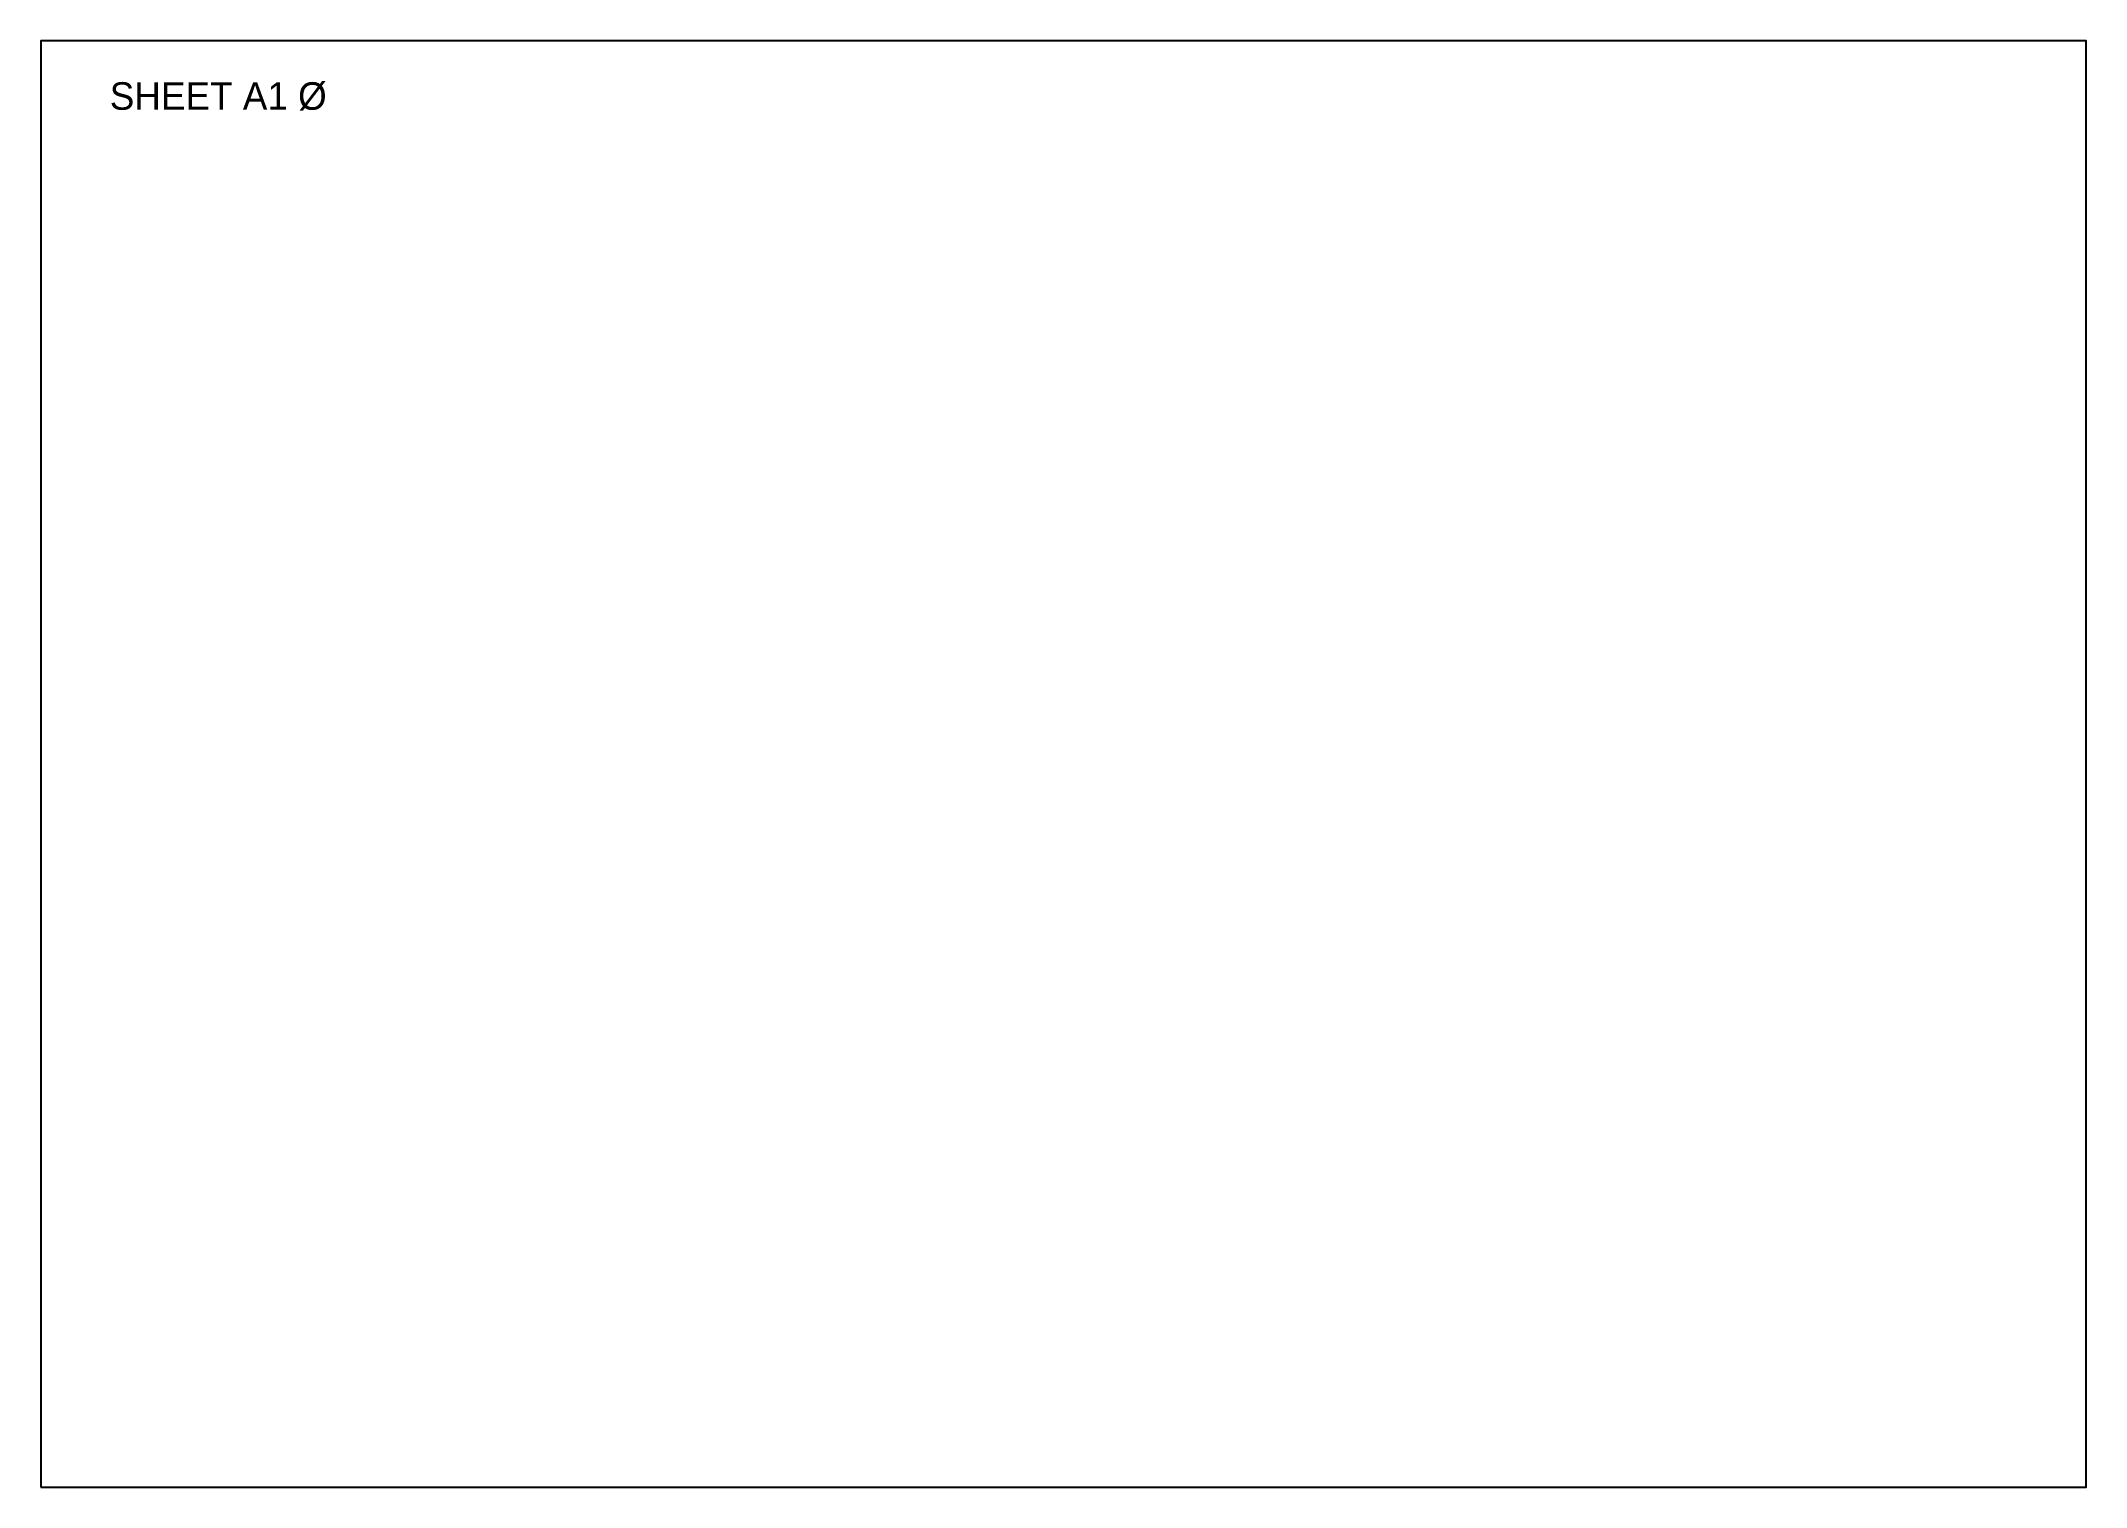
# Paper-space layout 'SHEET A1' of a CAD drawing. Header units: millimetres. Extents: x 0 to 594, y 0 to 420.
import ezdxf

# ---------------------------------------------------------------- set-up
doc = ezdxf.new("R2010")
doc.units = ezdxf.units.MM
doc.layers.add('PLAN', color=2, linetype='Continuous')

psp = doc.layouts.new('SHEET A1')

# ---------------------------------------------------------------- linework, layer by layer
at = {"layer": 'PLAN'}
psp.add_lwpolyline([(0, 0), (594, 0), (594, 420), (0, 420)], close=True, dxfattribs=at)

# ---------------------------------------------------------------- texts
psp.add_text('SHEET A1 %%C', height=8, dxfattribs=at).set_placement((20, 400))

doc.saveas('drawing.dxf')
